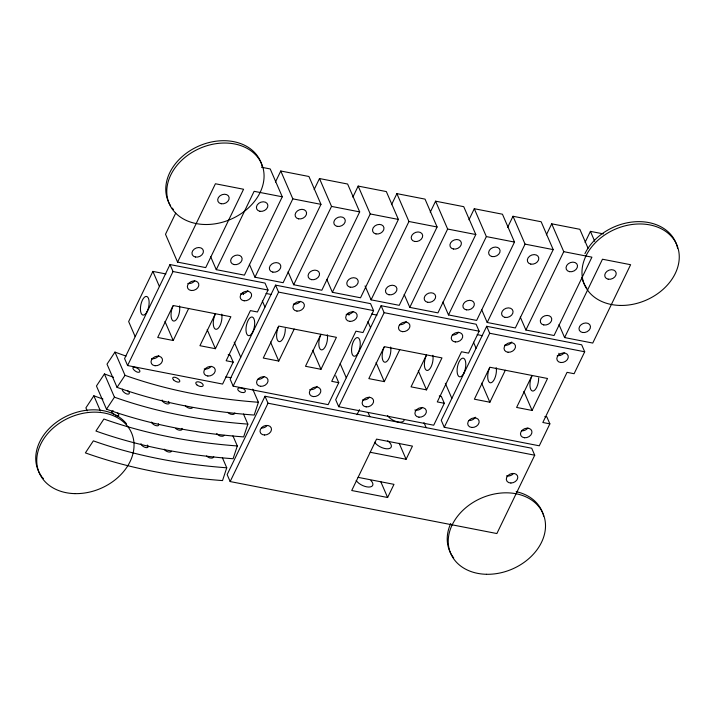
<?xml version="1.0" encoding="UTF-8"?>
<svg xmlns="http://www.w3.org/2000/svg" width="715" height="715" viewBox="0 0 715 715"><rect width="100%" height="100%" fill="white"/><g stroke="black" fill="none" stroke-linecap="round" stroke-linejoin="round"><path stroke-width="1.07" d="M226.753 467.798L222.526 480.587C176.006 477.102 129.406 468.593 85.389 452.89L93.352 440.86C136.163 456.134 181.494 464.41 226.753 467.798L222.383 457.707M237.309 445.954L233.081 458.744C186.552 455.267 139.961 446.75 95.944 431.047L103.898 419.017C146.718 434.291 192.049 442.567 237.309 445.954L232.938 435.864M243.493 414.021L247.855 424.111L243.636 436.901C197.108 433.424 150.508 424.916 106.499 409.203L96.454 385.993L104.408 373.954L113.506 377.234M252.735 389.148L258.41 402.268L254.191 415.058C207.663 411.581 161.063 403.072 117.054 387.36L107.009 364.149L114.963 352.111L126.072 356.124M175.702 213.168L165.505 234.261L177.561 262.119L205.714 267.607L243.565 189.252L215.421 183.764L177.561 262.119M165.907 273.943L152.876 271.405L128.646 321.553L135.18 336.64M233.197 362.13L226.155 360.753L250.384 310.614L257.427 311.981L268.027 290.04L265.006 283.077L170.009 264.559L124.58 358.581L127.592 365.544L222.597 384.062L233.197 362.13L230.176 355.158L228.174 354.774M127.592 365.544L173.021 271.521L170.009 264.559M215.385 313.733L199.941 345.703L215.421 348.714L230.865 316.745L173.155 305.502L157.711 337.471L173.2 340.483L188.644 308.514M216.27 269.662L254.12 191.316L282.273 196.804L244.414 275.15L216.27 269.662L210.666 256.73M275.436 182.048L280.772 171.001L308.925 176.489L320.972 204.347L283.122 282.702L254.969 277.214L249.374 264.273M254.969 277.214L292.828 198.859L280.772 171.001M314.135 189.591L319.48 178.544L347.624 184.032L359.681 211.89L321.822 290.245L293.677 284.758L288.082 271.825M338.749 382.704L331.715 381.336L355.945 331.188L362.979 332.555L373.579 310.623L370.567 303.652L275.561 285.133L230.141 379.156L233.153 386.127L328.149 404.645L338.749 382.704L335.737 375.741M233.153 386.127L278.582 292.104L275.561 285.133M293.677 284.758L331.537 206.403L319.48 178.544M352.844 197.143L358.179 186.088L386.332 191.575L398.389 219.434L360.53 297.789L332.377 292.301L326.782 279.368M320.937 334.307L305.493 366.277L320.972 369.298L336.425 337.328L278.716 326.076L263.272 358.045L278.752 361.066L294.196 329.097M265.006 396.244L227.147 474.599L230.159 481.561L496.871 533.551L534.722 455.205L531.71 448.233L265.006 396.244L268.018 403.206L230.159 481.561M332.377 292.301L370.236 213.946L358.179 186.088M391.552 204.687L396.888 193.631L425.032 199.119L437.088 226.977L399.238 305.332L371.085 299.844L365.061 285.92M371.085 299.844L408.944 221.498L396.888 193.631M444.31 403.287L437.276 401.91L461.497 351.762L468.54 353.139L479.139 331.197L476.127 324.235L381.122 305.716L335.693 399.739L338.704 406.701L433.71 425.219L444.31 403.287L441.298 396.316L439.287 395.922M430.251 212.23L435.587 201.183L463.74 206.671L475.797 234.529L437.938 312.875L409.793 307.387L404.19 294.455M338.704 406.701L384.134 312.678L381.122 305.716M357.017 414.655L359.439 409.632M409.793 307.387L447.644 229.041L435.587 201.183M426.498 354.89L411.054 386.851L426.533 389.872L441.977 357.902L384.277 346.659L368.833 378.619L384.312 381.64L399.757 349.671M468.96 219.773L474.295 208.726L502.448 214.214L514.496 242.072L476.646 320.427L448.493 314.94L442.898 301.998M448.493 314.94L486.352 236.585L474.295 208.726M507.659 227.316L513.004 216.27L541.148 221.757L553.204 249.615L515.345 327.971L487.201 322.483L481.606 309.55M370.2 452.273L406.093 459.271L412.457 446.106L376.564 439.117L351.726 490.517L387.619 497.506L393.983 484.35L358.09 477.352M487.201 322.483L525.051 244.128L513.004 216.27M549.871 423.861L542.828 422.485L567.058 372.345L574.1 373.713L584.7 351.78L581.679 344.809L486.683 326.29L441.253 420.313L444.265 427.275L539.271 445.803L549.871 423.861L546.85 416.899L544.848 416.505M444.265 427.275L489.695 333.253L486.683 326.29M546.367 234.869L551.703 223.813L579.856 229.3L588.034 248.203M532.058 375.464L516.614 407.434L532.094 410.446L547.538 378.485L489.829 367.233L474.385 399.202L489.873 402.223L505.317 370.254M563.76 251.671L591.913 257.159L554.053 335.514L525.9 330.026L563.76 251.671L551.703 223.813M585.067 242.412L590.411 231.365L603.397 233.894M564.609 337.569L602.468 259.223L630.612 264.711L592.753 343.057L564.609 337.569L559.014 324.637M102.951 399.077L93.853 395.797L85.898 407.836L87.212 410.866M117.054 387.36L125.009 375.33L114.963 352.111M106.499 409.203L114.454 397.174L104.408 373.954M258.41 402.268C213.15 398.881 167.819 390.605 125.009 375.33M247.855 424.111C202.595 420.724 157.273 412.448 114.454 397.174M225.752 376.921L231.034 377.681M261.556 167.256L270.216 168.946L282.273 196.804M292.828 198.859L320.972 204.347M331.537 206.403L359.681 211.89M370.236 213.946L398.389 219.434M408.944 221.498L437.088 226.977M447.644 229.041L475.797 234.529M486.352 236.585L514.496 242.072M525.051 244.128L553.204 249.615M173.021 271.521L268.027 290.04M278.582 292.104L373.579 310.623M384.134 312.678L479.139 331.197M489.695 333.253L584.7 351.78M266.034 293.463L271.468 294.526M371.594 314.046L377.028 315.101M477.155 334.62L482.58 335.684M268.018 403.206L534.722 455.205M115.329 415.424L116.205 415.808M590.411 231.365L594.71 241.312M558.817 353.308L559.693 355.319M520.306 317.094L525.9 330.026M523.854 391.4L532.094 410.446M473.464 342.19L476.083 348.232M481.624 383.169L489.873 402.223M445.32 383.285L451.853 398.371M418.293 370.826L426.533 389.872M423.977 422.628L426.158 427.659M367.912 321.616L370.522 327.649M376.072 362.594L384.312 381.64M348.142 313.152L349.009 315.172M399.149 443.237L406.093 459.271M368.118 412.662L369.861 416.684M340.197 363.712L346.292 377.797M380.675 481.472L387.619 497.506M312.732 350.243L320.972 369.298M262.351 301.042L264.961 307.075M270.511 342.02L278.752 361.066M242.582 292.578L243.457 294.589M234.207 342.128L240.741 357.223M207.18 329.669L215.421 348.714M152.876 271.405L159.409 286.5M164.951 321.437L173.2 340.483M93.853 395.797L100.404 410.937M211.22 366.25A5.943 4.567 -23.4 0 1 204.258 368.967M194.784 280.745A5.943 4.567 -23.4 0 1 187.822 283.462M179.528 305.913A9.501 4.04 -79 0 1 177.132 318.524A9.501 4.04 -79 0 1 171.564 318.738A9.501 4.04 -79 0 1 172.985 306.163M221.748 314.144A9.501 4.04 -79 0 1 219.362 326.755A9.501 4.04 -79 0 1 213.785 326.969A9.501 4.04 -79 0 1 215.206 314.394M158.766 355.498A5.943 4.567 -23.4 0 1 151.482 358.68M247.882 290.567A5.943 4.567 -23.4 0 1 240.597 293.749M317.103 386.359A5.943 4.567 -23.4 0 1 309.818 389.55M300.345 301.328A5.943 4.567 -23.4 0 1 293.382 304.045M285.303 328.578A9.501 4.04 -79 0 1 279.011 341.609A9.501 4.04 -79 0 1 278.537 326.737M327.309 334.718A9.501 4.04 -79 0 1 324.914 347.338A9.501 4.04 -79 0 1 319.346 347.553A9.501 4.04 -79 0 1 320.767 334.969M263.996 376.546A5.943 4.567 -23.4 0 1 257.606 379.343M353.121 311.615A5.943 4.567 -23.4 0 1 346.158 314.332M422.333 407.407A5.943 4.567 -23.4 0 1 414.834 409.99M406.218 321.428A5.943 4.567 -23.4 0 1 399.506 324.699M390.64 347.061A9.501 4.04 -79 0 1 388.254 359.681A9.501 4.04 -79 0 1 382.677 359.895A9.501 4.04 -79 0 1 384.098 347.32M432.87 355.292A9.501 4.04 -79 0 1 430.475 367.912A9.501 4.04 -79 0 1 424.898 368.127A9.501 4.04 -79 0 1 426.319 355.552M369.557 397.12A5.943 4.567 -23.4 0 1 362.594 399.837M458.681 332.189A5.943 4.567 -23.4 0 1 452.282 334.986M527.893 427.99A5.943 4.567 -23.4 0 1 521.494 430.788M511.779 342.011A5.943 4.567 -23.4 0 1 504.495 345.193M496.201 367.644A9.501 4.04 -79 0 1 493.806 380.264A9.501 4.04 -79 0 1 488.238 380.478A9.501 4.04 -79 0 1 489.659 367.894M538.645 377.967A9.501 4.04 -79 0 1 532.344 390.998A9.501 4.04 -79 0 1 531.88 376.126M475.439 417.229A5.943 4.567 -23.4 0 1 468.718 420.5M564.233 352.772A5.943 4.567 -23.4 0 1 557.271 355.489M267.035 425.693A5.943 4.567 -23.4 0 1 261.583 428.053M513.334 473.705A5.943 4.567 -23.4 0 1 506.47 475.886M370.897 480.498A9.501 4.531 25.8 0 1 368.833 487.049A9.501 4.531 25.8 0 1 356.177 480.471M387.691 440.798A9.501 4.531 25.8 0 1 388.236 448.77A9.501 4.531 25.8 0 1 374.651 442.236M404.243 419.919A9.501 4.531 25.8 0 1 396.977 421.725A9.501 4.531 25.8 0 1 387.521 415.594M171.439 451.299A3.95 1.975 22.8 0 1 167.873 451.8A3.95 1.975 22.8 0 1 164.244 449.172M206.626 455.92A3.959 1.975 22.8 0 0 209.879 457.931L211.774 458.109A3.959 2.127 16.4 0 0 213.696 456.599M147.317 445.034A3.95 1.796 28.7 0 1 145.771 447.554A3.95 1.796 28.7 0 1 141.016 443.675M117.68 413.056A3.959 1.796 28.7 0 1 117.063 415.942M181.976 428.365A3.95 1.975 22.8 0 1 180.287 430.224A3.95 1.975 22.8 0 1 175.783 428.553M216.797 433.46A3.959 1.975 22.8 0 0 220.434 436.087L222.329 436.266A3.959 2.127 16.4 0 0 224.117 435.301M158.292 423.7A3.95 1.796 28.7 0 1 156.147 425.675A3.95 1.796 28.7 0 1 151.58 422.047M113.614 414.307A3.959 1.6 34.4 0 1 111.808 411.76A3.959 1.6 34.4 0 1 113.39 410.946M127.476 390.596A3.959 1.796 28.7 0 1 129.317 393.313A3.959 1.796 28.7 0 1 126.761 393.965L125.885 393.581A3.959 1.6 34.4 0 1 122.882 391.114A3.959 1.6 34.4 0 1 122.748 389.175M192.549 407.613A3.95 1.975 22.8 0 1 188.983 408.113A3.95 1.975 22.8 0 1 185.355 405.485M227.728 412.233A3.959 1.975 22.8 0 0 230.981 414.244L232.884 414.423A3.959 2.127 16.4 0 0 234.797 412.913M168.427 401.347A3.95 1.796 28.7 0 1 166.872 403.877A3.95 1.796 28.7 0 1 162.126 399.989M584.924 253.673A50.291 38.699 -23.4 0 1 635.474 221.739A50.291 38.699 -23.4 0 1 677.597 248.194M586.872 288.288A50.291 38.699 -23.4 0 1 581.822 277.483M170.617 205.822A50.291 38.699 -23.4 0 1 199.682 145.663A50.291 38.699 -23.4 0 1 262.405 167.256M173.441 209.531A50.291 38.699 -23.4 0 1 172.244 208.092M43.409 478.648A50.291 38.699 -23.4 0 1 42.212 477.218M41.649 476.476A50.291 38.699 -23.4 0 1 60.641 419.428A50.291 38.699 -23.4 0 1 126.564 423.923M516.15 491.652A50.291 38.699 -23.4 0 1 542.882 513.477M543.159 514.353A50.291 38.699 -23.4 0 1 543.65 516.141M453.694 557.879A50.291 38.699 -23.4 0 1 450.736 523.469M243.431 392.58L241.536 392.401A3.959 1.975 22.8 0 1 237.898 389.773A3.959 1.975 22.8 0 1 239.596 387.923L241.491 388.102A3.959 2.127 16.4 0 1 245.218 390.479A3.959 2.127 16.4 0 1 243.431 392.58M135.251 367.465L134.492 367.26A3.959 1.6 34.4 0 0 133.061 368.636A3.959 1.6 34.4 0 0 136.44 371.746L137.316 372.122A3.959 1.796 28.7 0 0 139.854 370.942A3.959 1.796 28.7 0 0 136.225 367.769L135.251 367.465M155.057 365.731A5.943 4.567 -23.4 0 0 162.368 359.01A5.943 4.567 -23.4 0 0 152.867 358.09A5.943 4.567 -23.4 0 0 155.057 365.731M207.842 376.019A5.943 4.567 -23.4 0 0 215.152 369.306A5.943 4.567 -23.4 0 0 205.643 368.386A5.943 4.567 -23.4 0 0 207.842 376.019M191.397 290.513A5.943 4.567 -23.4 0 0 198.716 283.792A5.943 4.567 -23.4 0 0 189.207 282.872A5.943 4.567 -23.4 0 0 191.397 290.513M147.192 311.338A9.501 4.04 -79 0 0 146.727 296.466A9.501 4.04 -79 0 0 140.426 309.497A9.501 4.04 -79 0 0 147.192 311.338M244.181 300.8A5.943 4.567 -23.4 0 0 251.492 294.088A5.943 4.567 -23.4 0 0 241.992 293.159A5.943 4.567 -23.4 0 0 244.181 300.8M260.618 386.306A5.943 4.567 -23.4 0 0 267.928 379.594A5.943 4.567 -23.4 0 0 258.428 378.673A5.943 4.567 -23.4 0 0 260.618 386.306M313.393 396.593A5.943 4.567 -23.4 0 0 320.704 389.881A5.943 4.567 -23.4 0 0 311.204 388.96A5.943 4.567 -23.4 0 0 313.393 396.593M296.957 311.088A5.943 4.567 -23.4 0 0 304.268 304.376A5.943 4.567 -23.4 0 0 294.768 303.455A5.943 4.567 -23.4 0 0 296.957 311.088M252.753 331.912A9.501 4.04 -79 0 0 252.279 317.04A9.501 4.04 -79 0 0 245.987 330.071A9.501 4.04 -79 0 0 252.753 331.912M349.733 321.375A5.943 4.567 -23.4 0 0 357.053 314.663A5.943 4.567 -23.4 0 0 347.544 313.742A5.943 4.567 -23.4 0 0 349.733 321.375M366.178 406.88A5.943 4.567 -23.4 0 0 373.489 400.168A5.943 4.567 -23.4 0 0 363.98 399.247A5.943 4.567 -23.4 0 0 366.178 406.88M418.954 417.176A5.943 4.567 -23.4 0 0 426.265 410.455A5.943 4.567 -23.4 0 0 416.765 409.534A5.943 4.567 -23.4 0 0 418.954 417.176M402.518 331.662A5.943 4.567 -23.4 0 0 409.829 324.95A5.943 4.567 -23.4 0 0 400.329 324.029A5.943 4.567 -23.4 0 0 402.518 331.662M358.304 352.495A9.501 4.04 -79 0 0 357.84 337.623A9.501 4.04 -79 0 0 351.548 350.645A9.501 4.04 -79 0 0 358.304 352.495M455.294 341.958A5.943 4.567 -23.4 0 0 462.605 335.237A5.943 4.567 -23.4 0 0 453.104 334.316A5.943 4.567 -23.4 0 0 455.294 341.958M471.73 427.463A5.943 4.567 -23.4 0 0 479.041 420.751A5.943 4.567 -23.4 0 0 469.541 419.83A5.943 4.567 -23.4 0 0 471.73 427.463M524.515 437.75A5.943 4.567 -23.4 0 0 531.826 431.038A5.943 4.567 -23.4 0 0 522.316 430.117A5.943 4.567 -23.4 0 0 524.515 437.75M508.07 352.245A5.943 4.567 -23.4 0 0 515.39 345.533A5.943 4.567 -23.4 0 0 505.88 344.603A5.943 4.567 -23.4 0 0 508.07 352.245M463.865 373.069A9.501 4.04 -79 0 0 463.4 358.197A9.501 4.04 -79 0 0 457.1 371.228A9.501 4.04 -79 0 0 463.865 373.069M560.855 362.532A5.943 4.567 -23.4 0 0 568.166 355.82A5.943 4.567 -23.4 0 0 558.665 354.899A5.943 4.567 -23.4 0 0 560.855 362.532M582.466 332.484A5.943 4.567 -23.4 0 0 590.447 326.317A5.943 4.567 -23.4 0 0 581.304 324.538A5.943 4.567 -23.4 0 0 582.466 332.484M608.215 279.199A5.943 4.567 -23.4 0 0 616.187 273.041A5.943 4.567 -23.4 0 0 607.044 271.262A5.943 4.567 -23.4 0 0 608.215 279.199M543.766 324.932A5.943 4.567 -23.4 0 0 551.739 318.774A5.943 4.567 -23.4 0 0 542.596 316.995A5.943 4.567 -23.4 0 0 543.766 324.932M569.506 271.655A5.943 4.567 -23.4 0 0 577.488 265.497A5.943 4.567 -23.4 0 0 568.345 263.71A5.943 4.567 -23.4 0 0 569.506 271.655M505.058 317.389A5.943 4.567 -23.4 0 0 513.039 311.231A5.943 4.567 -23.4 0 0 503.896 309.443A5.943 4.567 -23.4 0 0 505.058 317.389M530.798 264.112A5.943 4.567 -23.4 0 0 538.779 257.954A5.943 4.567 -23.4 0 0 529.636 256.167A5.943 4.567 -23.4 0 0 530.798 264.112M466.359 309.845A5.943 4.567 -23.4 0 0 474.331 303.687A5.943 4.567 -23.4 0 0 465.188 301.9A5.943 4.567 -23.4 0 0 466.359 309.845M492.099 256.569A5.943 4.567 -23.4 0 0 500.071 250.402A5.943 4.567 -23.4 0 0 490.937 248.623A5.943 4.567 -23.4 0 0 492.099 256.569M427.65 302.302A5.943 4.567 -23.4 0 0 435.632 296.135A5.943 4.567 -23.4 0 0 426.489 294.357A5.943 4.567 -23.4 0 0 427.65 302.302M453.39 249.017A5.943 4.567 -23.4 0 0 461.372 242.859A5.943 4.567 -23.4 0 0 452.229 241.08A5.943 4.567 -23.4 0 0 453.39 249.017M388.942 294.759A5.943 4.567 -23.4 0 0 396.923 288.592A5.943 4.567 -23.4 0 0 387.78 286.813A5.943 4.567 -23.4 0 0 388.942 294.759M414.691 241.473A5.943 4.567 -23.4 0 0 422.663 235.315A5.943 4.567 -23.4 0 0 413.52 233.528A5.943 4.567 -23.4 0 0 414.691 241.473M350.243 287.207A5.943 4.567 -23.4 0 0 358.215 281.049A5.943 4.567 -23.4 0 0 349.081 279.27A5.943 4.567 -23.4 0 0 350.243 287.207M375.983 233.93A5.943 4.567 -23.4 0 0 383.964 227.772A5.943 4.567 -23.4 0 0 374.821 225.985A5.943 4.567 -23.4 0 0 375.983 233.93M311.534 279.663A5.943 4.567 -23.4 0 0 319.516 273.505A5.943 4.567 -23.4 0 0 310.373 271.718A5.943 4.567 -23.4 0 0 311.534 279.663M337.274 226.387A5.943 4.567 -23.4 0 0 345.256 220.22A5.943 4.567 -23.4 0 0 336.113 218.441A5.943 4.567 -23.4 0 0 337.274 226.387M272.835 272.12A5.943 4.567 -23.4 0 0 280.807 265.962A5.943 4.567 -23.4 0 0 271.664 264.175A5.943 4.567 -23.4 0 0 272.835 272.12M298.575 218.844A5.943 4.567 -23.4 0 0 306.556 212.677A5.943 4.567 -23.4 0 0 297.413 210.898A5.943 4.567 -23.4 0 0 298.575 218.844M234.127 264.577A5.943 4.567 -23.4 0 0 242.108 258.41A5.943 4.567 -23.4 0 0 232.965 256.631A5.943 4.567 -23.4 0 0 234.127 264.577M259.867 211.291A5.943 4.567 -23.4 0 0 267.848 205.134A5.943 4.567 -23.4 0 0 258.705 203.355A5.943 4.567 -23.4 0 0 259.867 211.291M195.418 257.025A5.943 4.567 -23.4 0 0 203.4 250.867A5.943 4.567 -23.4 0 0 194.257 249.088A5.943 4.567 -23.4 0 0 195.418 257.025M221.167 203.748A5.943 4.567 -23.4 0 0 229.14 197.59A5.943 4.567 -23.4 0 0 220.006 195.803A5.943 4.567 -23.4 0 0 221.167 203.748M264.595 435.015A5.943 4.567 -23.4 0 0 271.208 427.847A5.943 4.567 -23.4 0 0 261.458 427.749A5.943 4.567 -23.4 0 0 264.595 435.015M510.894 483.027A5.943 4.567 -23.4 0 0 517.508 475.859A5.943 4.567 -23.4 0 0 507.757 475.761A5.943 4.567 -23.4 0 0 510.894 483.027M196.884 384.876A3.95 1.975 22.8 0 0 203.105 385.769A3.95 1.975 22.8 0 0 198.484 381.846A3.95 1.975 22.8 0 0 196.884 384.876M173.522 379.835A3.95 1.796 28.7 0 0 179.617 381.721A3.95 1.796 28.7 0 0 175.613 377.457A3.95 1.796 28.7 0 0 173.522 379.835M620.191 305.439A50.291 38.699 -23.4 0 0 676.98 245.227A50.291 38.699 -23.4 0 0 594.674 243.457A50.291 38.699 -23.4 0 0 620.191 305.439M204.991 224.501A50.291 38.699 -23.4 0 0 261.788 164.289A50.291 38.699 -23.4 0 0 179.483 162.52A50.291 38.699 -23.4 0 0 204.991 224.501M74.968 493.627A50.291 38.699 -23.4 0 0 131.757 433.406A50.291 38.699 -23.4 0 0 49.451 431.646A50.291 38.699 -23.4 0 0 74.968 493.627M486.441 574.288A50.291 38.699 -23.4 0 0 543.23 514.076A50.291 38.699 -23.4 0 0 460.934 512.306A50.291 38.699 -23.4 0 0 486.441 574.288"/></g></svg>
